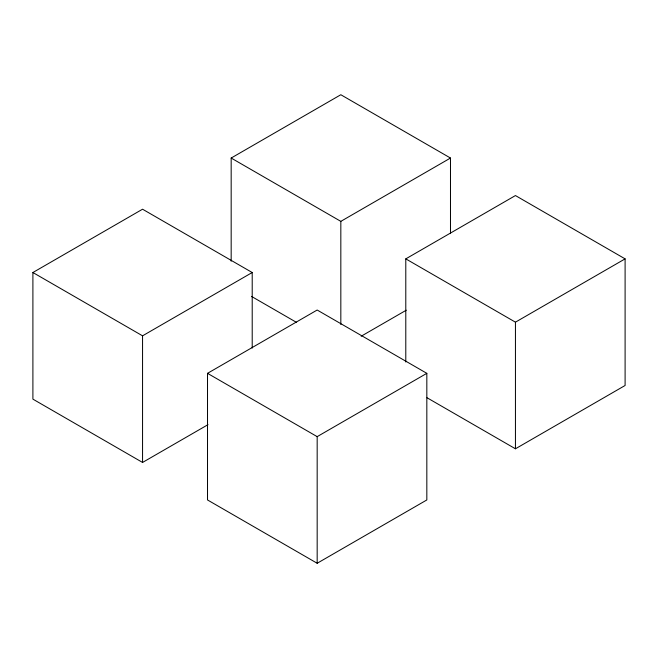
<?xml version="1.0" encoding="UTF-8"?>
<svg xmlns="http://www.w3.org/2000/svg" width="658" height="658" viewBox="0 0 658 658"><rect width="100%" height="100%" fill="white"/><g stroke="black" fill="none" stroke-linecap="round" stroke-linejoin="round"><path stroke-width="0.99" d="M207.994 424.665L142.556 462.442L32.9 399.135L32.9 272.519L142.556 209.211L252.211 272.519L252.211 348.082M231.172 261.185L231.172 158.043L340.828 94.736L450.483 158.043L450.483 233.615M32.9 272.519L142.556 335.827L252.211 272.519M231.172 158.043L340.828 221.359L450.483 158.043M207.517 373.333L317.172 310.025L426.828 373.333L426.828 499.957L317.172 563.264L207.517 499.957L207.517 373.333L317.172 436.641L426.828 373.333M405.789 361.999L405.789 258.865L515.444 195.558L625.1 258.865L625.1 385.481L515.444 448.789L427.009 397.736M361.16 336.23L406.266 310.198M405.789 258.865L515.444 322.173L625.1 258.865M251.512 296.413L296.61 322.445M515.444 322.173L515.444 448.789M340.828 221.359L340.828 324.493M317.172 436.641L317.172 563.264M142.556 335.827L142.556 462.442"/></g></svg>
